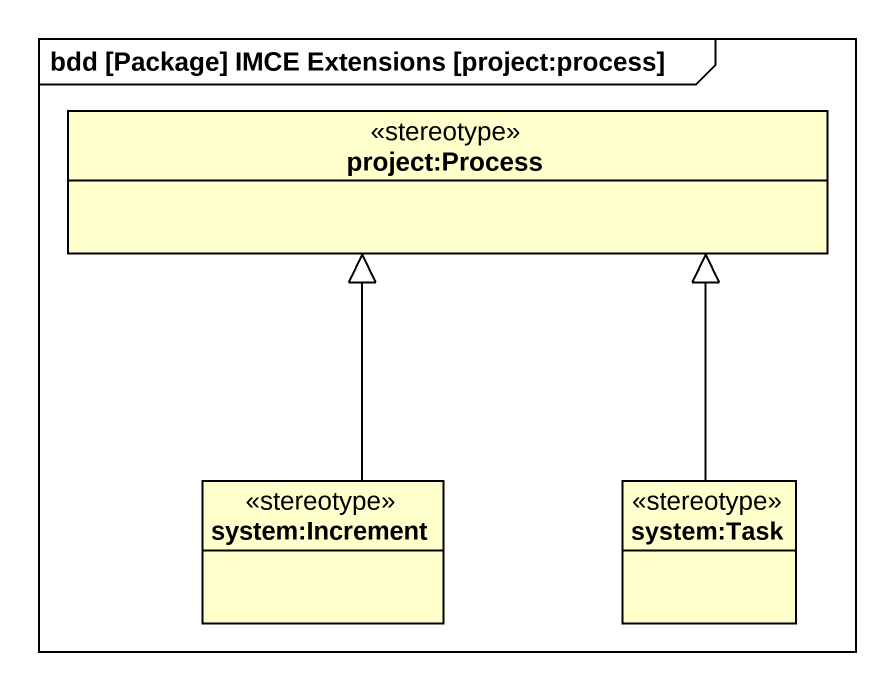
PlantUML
@startuml
mainframe bdd [Package] IMCE Extensions [project:process]
hide circle
hide empty members
class "project:Process" as project_Process <<stereotype>>
class "system:Increment" as system_Increment <<stereotype>>
class "system:Task" as system_Task <<stereotype>>
system_Increment -up-|> project_Process
system_Task -up-|> project_Process
@enduml
